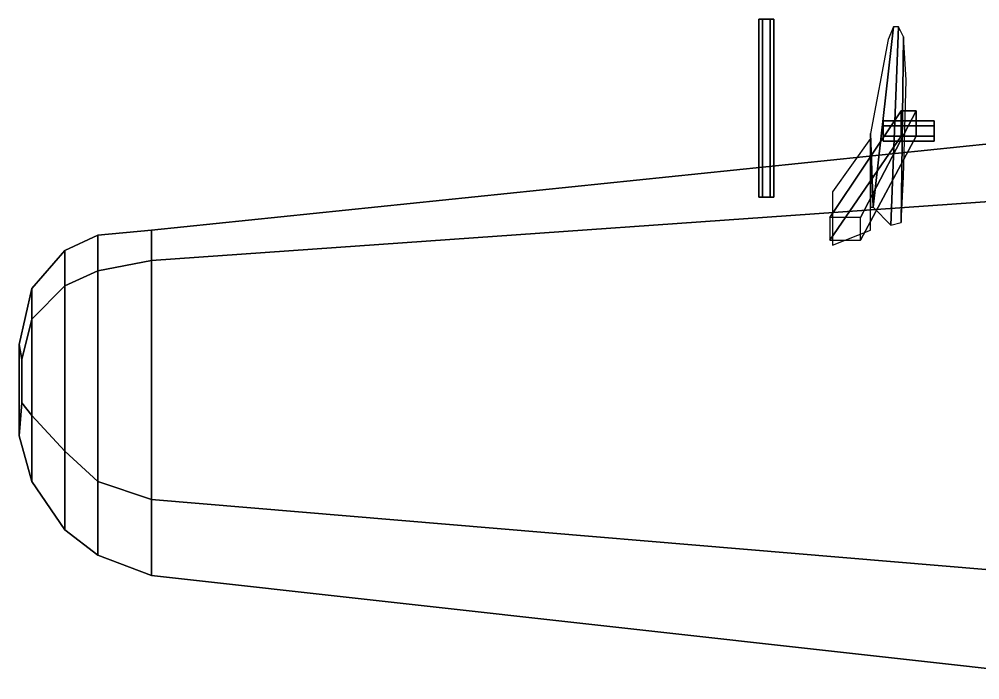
# Model space of a CAD drawing. Header units: millimetres. Extents: x -5.3 to 7, y -4.4 to 4.4.
# Drawn here: x -5.32 to -1.54, y 0.48 to 3.08 of the extents above; entities that cross this region are included whole.
import ezdxf

# ---------------------------------------------------------------- set-up
doc = ezdxf.new("R2010")
doc.units = ezdxf.units.MM
doc.layers.add('shassis2', color=3, linetype='Continuous')
doc.layers.add('wing2', color=5, linetype='Continuous')

msp = doc.modelspace()

# ---------------------------------------------------------------- linework, layer by layer
at = {"layer": 'shassis2'}
for points in [[(-1.97, 2.63, 0.91), (-1.96, 2.34, 0.86), (-1.88, 3.05, 0.4), (-1.9, 3, 0.54)], [(-1.96, 2.34, 0.86), (-1.89, 2.27, 0.48), (-1.86, 3.05, 0.31), (-1.88, 3.05, 0.4)], [(-1.89, 2.27, 0.48), (-1.85, 2.28, 0.27), (-1.84, 3.01, 0.2), (-1.86, 3.05, 0.31)], [(-1.85, 2.28, 0.27), (-1.84, 2.46, 0.23), (-1.83, 2.84, 0.16), (-1.84, 3.01, 0.2)], [(-2.13, 2.21, 1.87), (-1.85, 2.62, 0.27), (-1.85, 2.72, 0.27), (-2.13, 2.3, 1.87)], [(-2.13, 2.3, 1.87), (-1.85, 2.72, 0.27), (-1.79, 2.72, 0.27), (-2.01, 2.3, 1.87)], [(-2.01, 2.3, 1.87), (-1.79, 2.72, 0.27), (-1.79, 2.62, 0.27), (-2.01, 2.21, 1.87)], [(-1.79, 2.72, 0.27), (-1.85, 2.72, 0.27), (-1.85, 2.62, 0.27), (-1.79, 2.62, 0.27)], [(-1.92, 2.62, 0.3154), (-1.92, 2.66, 0.3154), (-1.92, 2.68, 0.35), (-1.92, 2.6, 0.35)], [(-1.92, 2.6, 0.35), (-1.92, 2.68, 0.35), (-1.92, 2.66, 0.3846), (-1.92, 2.62, 0.3846)], [(-1.92, 2.68, 0.35), (-1.92, 2.66, 0.3154), (-1.72, 2.66, 0.3154), (-1.72, 2.68, 0.35)], [(-1.92, 2.66, 0.3846), (-1.92, 2.68, 0.35), (-1.72, 2.68, 0.35), (-1.72, 2.66, 0.3846)], [(-1.92, 2.66, 0.3154), (-1.92, 2.62, 0.3154), (-1.72, 2.62, 0.3154), (-1.72, 2.66, 0.3154)], [(-1.92, 2.62, 0.3846), (-1.92, 2.66, 0.3846), (-1.72, 2.66, 0.3846), (-1.72, 2.62, 0.3846)], [(-1.79, 2.62, 0.27), (-1.85, 2.62, 0.27), (-2.13, 2.21, 1.87), (-2.01, 2.21, 1.87)], [(-2.12, 2.4, 1.77), (-2.12, 2.19, 1.77), (-1.97, 2.25, 0.94), (-1.97, 2.61, 0.94)], [(-1.97, 2.61, 0.94), (-1.97, 2.34, 0.94), (-1.96, 2.34, 0.86), (-1.97, 2.63, 0.91)], [(-1.92, 2.62, 0.3154), (-1.92, 2.6, 0.35), (-1.72, 2.6, 0.35), (-1.72, 2.62, 0.3154)], [(-1.92, 2.6, 0.35), (-1.92, 2.62, 0.3846), (-1.72, 2.62, 0.3846), (-1.72, 2.6, 0.35)]]:
    msp.add_3dface(points, dxfattribs=at)
at = {"layer": 'wing2'}
for points in [[(-2.395, 3.08, 1.894), (-2.365, 3.08, 1.894), (-2.35, 3.08, 1.92), (-2.41, 3.08, 1.92)], [(-2.41, 3.08, 1.92), (-2.35, 3.08, 1.92), (-2.365, 3.08, 1.946), (-2.395, 3.08, 1.946)], [(-2.395, 3.08, 1.894), (-2.41, 3.08, 1.92), (-2.41, 2.38, 1.92), (-2.395, 2.38, 1.894)], [(-2.41, 3.08, 1.92), (-2.395, 3.08, 1.946), (-2.395, 2.38, 1.946), (-2.41, 2.38, 1.92)], [(-2.365, 3.08, 1.894), (-2.395, 3.08, 1.894), (-2.395, 2.38, 1.894), (-2.365, 2.38, 1.894)], [(-2.395, 3.08, 1.946), (-2.365, 3.08, 1.946), (-2.365, 2.38, 1.946), (-2.395, 2.38, 1.946)], [(-2.35, 3.08, 1.92), (-2.365, 3.08, 1.894), (-2.365, 2.38, 1.894), (-2.35, 2.38, 1.92)], [(-2.365, 3.08, 1.946), (-2.35, 3.08, 1.92), (-2.35, 2.38, 1.92), (-2.365, 2.38, 1.946)], [(-4.8, 2.25, 2.22), (-1.11, 2.63, 1.76), (-1.11, 2.39, 2.03), (-4.8, 2.13, 2.32)], [(-4.8, 2.13, 2.17), (-1.11, 2.39, 1.68), (-1.11, 2.63, 1.76), (-4.8, 2.25, 2.22)], [(-1.11, 2.39, 2.03), (-1.11, 0.88, 2.03), (-4.8, 1.19, 2.32), (-4.8, 2.13, 2.32)], [(-4.8, 1.19, 2.17), (-1.11, 0.88, 1.68), (-1.11, 2.39, 1.68), (-4.8, 2.13, 2.17)], [(-5.01, 2.23, 2.25), (-4.8, 2.25, 2.22), (-4.8, 2.13, 2.32), (-5.01, 2.09, 2.33)], [(-5.01, 2.09, 2.21), (-4.8, 2.13, 2.17), (-4.8, 2.25, 2.22), (-5.01, 2.23, 2.25)], [(-5.14, 2.03, 2.24), (-5.01, 2.09, 2.21), (-5.01, 2.23, 2.25), (-5.14, 2.17, 2.27)], [(-5.14, 2.17, 2.27), (-5.01, 2.23, 2.25), (-5.01, 2.09, 2.33), (-5.14, 2.03, 2.32)], [(-5.27, 1.9, 2.26), (-5.14, 2.03, 2.24), (-5.14, 2.17, 2.27), (-5.27, 2.02, 2.28)], [(-5.27, 2.02, 2.28), (-5.14, 2.17, 2.27), (-5.14, 2.03, 2.32), (-5.27, 1.9, 2.31)], [(-5.01, 1.26, 2.21), (-4.8, 1.19, 2.17), (-4.8, 2.13, 2.17), (-5.01, 2.09, 2.21)], [(-4.8, 2.13, 2.32), (-4.8, 1.19, 2.32), (-5.01, 1.26, 2.33), (-5.01, 2.09, 2.33)], [(-5.14, 1.38, 2.24), (-5.01, 1.26, 2.21), (-5.01, 2.09, 2.21), (-5.14, 2.03, 2.24)], [(-5.01, 2.09, 2.33), (-5.01, 1.26, 2.33), (-5.14, 1.38, 2.32), (-5.14, 2.03, 2.32)], [(-5.31, 1.74, 2.27), (-5.27, 1.9, 2.26), (-5.27, 2.02, 2.28), (-5.32, 1.8, 2.28)], [(-5.32, 1.8, 2.28), (-5.27, 2.02, 2.28), (-5.27, 1.9, 2.31), (-5.31, 1.74, 2.29)], [(-5.27, 1.52, 2.26), (-5.14, 1.38, 2.24), (-5.14, 2.03, 2.24), (-5.27, 1.9, 2.26)], [(-5.14, 2.03, 2.32), (-5.14, 1.38, 2.32), (-5.27, 1.52, 2.31), (-5.27, 1.9, 2.31)], [(-5.31, 1.57, 2.27), (-5.27, 1.52, 2.26), (-5.27, 1.9, 2.26), (-5.31, 1.74, 2.27)], [(-5.27, 1.9, 2.31), (-5.27, 1.52, 2.31), (-5.31, 1.57, 2.29), (-5.31, 1.74, 2.29)], [(-5.32, 1.8, 2.28), (-5.32, 1.44, 2.28), (-5.31, 1.57, 2.27), (-5.31, 1.74, 2.27)], [(-5.31, 1.74, 2.29), (-5.31, 1.57, 2.29), (-5.32, 1.44, 2.28), (-5.32, 1.8, 2.28)], [(-5.32, 1.44, 2.28), (-5.27, 1.26, 2.28), (-5.27, 1.52, 2.26), (-5.31, 1.57, 2.27)], [(-5.31, 1.57, 2.29), (-5.27, 1.52, 2.31), (-5.27, 1.26, 2.28), (-5.32, 1.44, 2.28)], [(-5.27, 1.26, 2.28), (-5.14, 1.07, 2.27), (-5.14, 1.38, 2.24), (-5.27, 1.52, 2.26)], [(-5.27, 1.52, 2.31), (-5.14, 1.38, 2.32), (-5.14, 1.07, 2.27), (-5.27, 1.26, 2.28)], [(-5.14, 1.07, 2.27), (-5.01, 0.97, 2.25), (-5.01, 1.26, 2.21), (-5.14, 1.38, 2.24)], [(-5.14, 1.38, 2.32), (-5.01, 1.26, 2.33), (-5.01, 0.97, 2.25), (-5.14, 1.07, 2.27)], [(-5.01, 1.26, 2.33), (-4.8, 1.19, 2.32), (-4.8, 0.89, 2.22), (-5.01, 0.97, 2.25)], [(-5.01, 0.97, 2.25), (-4.8, 0.89, 2.22), (-4.8, 1.19, 2.17), (-5.01, 1.26, 2.21)], [(-4.8, 1.19, 2.32), (-1.11, 0.88, 2.03), (-1.11, 0.48, 1.76), (-4.8, 0.89, 2.22)], [(-4.8, 0.89, 2.22), (-1.11, 0.48, 1.76), (-1.11, 0.88, 1.68), (-4.8, 1.19, 2.17)]]:
    msp.add_3dface(points, dxfattribs=at)

doc.saveas('drawing.dxf')
